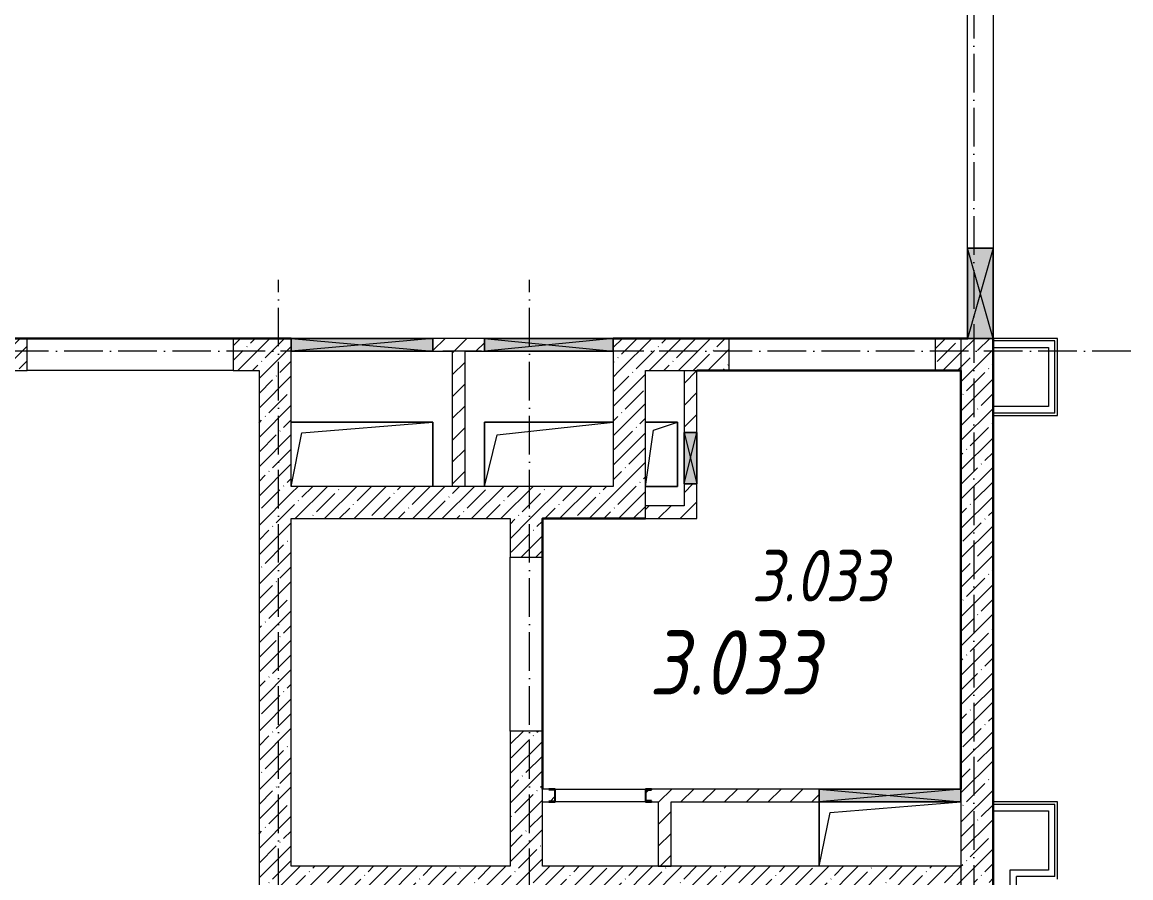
# Model space of a CAD drawing. Header units: millimetres. Extents: x -213536 to 1564669, y -45299 to 942238.
# Drawn here: x 631433 to 640040, y 288172 to 294819 of the extents above; entities that cross this region are included whole.
import ezdxf

# ---------------------------------------------------------------- set-up
doc = ezdxf.new("R2010")
doc.units = ezdxf.units.MM
doc.linetypes.add('50_200_ШТРИХ_1Т_ш5_п1_п1_', pattern=[700, 500, -100, 0, -100])
for name, color, linetype, lineweight in [('3) ЖБ 4м', 3, 'Continuous', 30), ('A-DETL-GENF-OTLN', 7, 'Continuous', 9), ('A-FLOR-____-OTLN', 7, 'Continuous', 9), ('A-GENM-____-MCUT', 7, 'Continuous', 25), ('A-GENM-____-OTLN', 7, 'Continuous', 9), ('A-GENM-____-OTLN-1', 7, 'Continuous', 25), ('A-GLAZ-____-OTLN', 7, 'Continuous', 9), ('A-WALL-____-MCUT-1', 7, 'Continuous', 9), ('A-WALL-____-MCUT-3', 7, 'Continuous', 9), ('A-WALL-____-OTLN', 7, 'Continuous', 9), ('A-WALL-____-PATT-1', 7, 'Continuous', 9), ('A-WALL-FNSH-MCUT-1', 7, 'Continuous', 9), ('I-WALL-____-OTLN', 7, 'Continuous', 9), ('S-GRID-____-OTLN-1', 7, '50_200_ШТРИХ_1Т_ш5_п1_п1_', 9), ('Марки помещений', 7, 'Continuous', 9)]:
    doc.layers.add(name, color=color, linetype=linetype, lineweight=lineweight)
doc.styles.add('ISOCPEUR_I_2', font='isocpeui.ttf', dxfattribs={"width": 0.85, "height": 2.3})
pattern_1 = [(45, (549721.47, 286281.11), (-84.85281, 84.85281), [])]
pattern_2 = [(45, (549721.47, 286281.11), (-114.04925, 114.04925), []), (45, (549835.52, 286281.11), (-114.04925, 114.04925), [201.612, -40.322, 3.353, -36.97])]

# ---------------------------------------------------------------- blocks, each defined once
blk = doc.blocks.new('154_Фахверк_СКБ_Швеллер - Тип_100_3960_зеркало-28515619-АР1_План отверстий 3 этажа в осях 1-64_А-ГГ')
at = {"layer": 'A-GENM-____-MCUT'}
for p, q in [((175, 50), (125, 50)), ((125, 50), (125, -50)), ((128, 47), (175, 47)), ((128, -47), (128, 47)), ((175, 47), (175, 50)), ((125, -50), (175, -50)), ((175, -47), (128, -47)), ((175, -50), (175, -47))]:
    blk.add_line(p, q, dxfattribs=at)
blk = doc.blocks.new('154_Стойка_СКБ_Швеллер - СМ-2180_100-28318692-АР1_План отверстий 3 этажа в осях 1-64_А-ГГ')
at = {"layer": 'A-GENM-____-MCUT'}
for p, q in [((171, 50), (125, 50)), ((125, 50), (125, -50)), ((129.5, 42.4), (171, 42.4)), ((129.5, -42.4), (129.5, 42.4)), ((171, 42.4), (171, 50)), ((125, -50), (171, -50)), ((171, -42.4), (129.5, -42.4)), ((171, -50), (171, -42.4))]:
    blk.add_line(p, q, dxfattribs=at)
blk = doc.blocks.new('AR_Отверстие прямоугольное _в плите_ - AR_Отверстие прямоугольное _в плите_-V171-АР1_План отверстий 3 этажа в осях 1-64_А-ГГ')
at = {"layer": 'A-GENM-____-OTLN'}
for p, q in [((125, 250), (-125, 250)), ((-125, -250), (-62.5, 187.5)), ((-62.5, 187.5), (125, 250)), ((125, -250), (125, 250)), ((-125, -250), (125, -250))]:
    blk.add_line(p, q, dxfattribs=at)
blk = doc.blocks.new('AR_Отверстие прямоугольное _в плите_ - AR_Отверстие прямоугольное _в плите_-V206-АР1_План отверстий 3 этажа в осях 1-64_А-ГГ')
at = {"layer": 'A-GENM-____-OTLN'}
for p, q in [((500, 250), (-500, 250)), ((-500, 250), (-500, -250)), ((-400, 150), (500, 250)), ((-500, -250), (-400, 150))]:
    blk.add_line(p, q, dxfattribs=at)
blk = doc.blocks.new('AR_Отверстие прямоугольное _в плите_ - AR_Отверстие прямоугольное _в плите_-30552508-АР1_План отверстий 3 этажа в осях 1-64_А-ГГ')
at = {"layer": 'A-GENM-____-OTLN'}
for p, q in [((550, 250), (-550, 250)), ((-466.7, 166.7), (550, 250)), ((550, -250), (550, 250)), ((-550, -250), (-466.7, 166.7))]:
    blk.add_line(p, q, dxfattribs=at)
blk = doc.blocks.new('AR_Отверстие прямоугольное _в плите_ - AR_Отверстие прямоугольное _в плите_-V211-АР1_План отверстий 3 этажа в осях 1-64_А-ГГ')
at = {"layer": 'A-GENM-____-OTLN'}
for p, q in [((-550, 250), (-550, -250)), ((-466.7, 166.7), (550, 250)), ((-550, -250), (-466.7, 166.7))]:
    blk.add_line(p, q, dxfattribs=at)
blk = doc.blocks.new('AR_Отверстие прямоугольное _в стене_ - AR_Отверстие прямоугольное _в стене__ЭОМ-36424574-АР1_План отверстий 3 этажа в осях 1-64_А-ГГ')
at = {"layer": 'A-GLAZ-____-OTLN'}
blk.add_hatch(color=256, dxfattribs=at).paths.add_polyline_path([(350, 100), (-350, 100), (-350, -100), (350, -100)], flags=0)
at = {"layer": 'A-DETL-GENF-OTLN'}
for p, q in [((-350, -100), (-350, 100)), ((-350, 100), (350, 100)), ((350, 100), (-350, -100)), ((-350, 100), (350, -100)), ((350, 100), (-350, 100)), ((-350, 100), (-350, -100)), ((350, 100), (350, -100)), ((350, -100), (350, 100)), ((350, -100), (-350, -100)), ((-350, -100), (350, -100))]:
    blk.add_line(p, q, dxfattribs=at)
blk = doc.blocks.new('AR_Отверстие прямоугольное _в стене_ - AR_Отверстие прямоугольное _в стене__ОВ-36916333-АР1_План отверстий 3 этажа в осях 1-64_А-ГГ')
at = {"layer": 'A-GLAZ-____-OTLN'}
blk.add_hatch(color=256, dxfattribs=at).paths.add_polyline_path([(-90.5, -50), (550, -50), (550, 50), (-550, 50), (-550, -50)], flags=0)
at = {"layer": 'A-DETL-GENF-OTLN'}
for p, q in [((-550, -50), (-550, 50)), ((-550, 50), (550, 50)), ((550, 50), (-550, -50)), ((-550, 50), (550, -50)), ((550, 50), (-550, 50)), ((-550, 50), (-550, -50)), ((550, 50), (550, -50)), ((550, -50), (550, 50)), ((550, -50), (-550, -50)), ((-550, -50), (550, -50))]:
    blk.add_line(p, q, dxfattribs=at)
blk = doc.blocks.new('AR_Отверстие прямоугольное _в стене_ - AR_Отверстие прямоугольное _в стене__ОВ-36971683-АР1_План отверстий 3 этажа в осях 1-64_А-ГГ')
at = {"layer": 'A-GLAZ-____-OTLN'}
blk.add_hatch(color=256, dxfattribs=at).paths.add_polyline_path([(500, -50), (500, 50), (-500, 50), (-500, -50)], flags=0)
at = {"layer": 'A-DETL-GENF-OTLN'}
for p, q in [((-500, -50), (-500, 50)), ((-500, 50), (500, 50)), ((500, 50), (-500, -50)), ((-500, 50), (500, -50)), ((500, 50), (-500, 50)), ((-500, 50), (-500, -50)), ((500, 50), (500, -50)), ((500, -50), (500, 50)), ((500, -50), (-500, -50)), ((-500, -50), (500, -50))]:
    blk.add_line(p, q, dxfattribs=at)
blk = doc.blocks.new('AR_Отверстие прямоугольное _в стене_ - AR_Отверстие прямоугольное _в стене__ОВ-36913595-АР1_План отверстий 3 этажа в осях 1-64_А-ГГ')
at = {"layer": 'A-GLAZ-____-OTLN'}
blk.add_hatch(color=256, dxfattribs=at).paths.add_polyline_path([(550, -50), (550, 50), (-550, 50), (-550, -50), (474.6, -50)], flags=0)
at = {"layer": 'A-DETL-GENF-OTLN'}
for p, q in [((-550, -50), (-550, 50)), ((-550, 50), (550, 50)), ((550, 50), (-550, -50)), ((-550, 50), (550, -50)), ((550, 50), (-550, 50)), ((-550, 50), (-550, -50)), ((550, 50), (550, -50)), ((550, -50), (550, 50)), ((550, -50), (-550, -50)), ((-550, -50), (550, -50))]:
    blk.add_line(p, q, dxfattribs=at)
blk = doc.blocks.new('AR_Отверстие прямоугольное _в стене_ - AR_Отверстие прямоугольное _в стене__ОВ-36970111-АР1_План отверстий 3 этажа в осях 1-64_А-ГГ')
at = {"layer": 'A-GLAZ-____-OTLN'}
blk.add_hatch(color=256, dxfattribs=at).paths.add_polyline_path([(-200, -50), (200, -50), (200, 50), (-200, 50)], flags=0)
at = {"layer": 'A-DETL-GENF-OTLN'}
for p, q in [((-200, -50), (-200, 50)), ((-200, 50), (200, 50)), ((200, 50), (-200, -50)), ((-200, 50), (200, -50)), ((200, 50), (-200, 50)), ((-200, 50), (-200, -50)), ((200, 50), (200, -50)), ((200, -50), (200, 50)), ((200, -50), (-200, -50)), ((-200, -50), (200, -50))]:
    blk.add_line(p, q, dxfattribs=at)

msp = doc.modelspace()

# ---------------------------------------------------------------- hatches: boundary and pattern name
at = {"layer": 'A-WALL-____-PATT-1'}
h = msp.add_hatch(dxfattribs=at)
h.set_pattern_fill('FP_38', color=256, style=0, pattern_type=2)
h.set_pattern_definition(pattern_2)
h.paths.add_polyline_path([(633521.5, 292112.2), (633521.5, 292362.2), (633071.5, 292362.2), (633071.5, 292112.2), (633271.5, 292112.2)], flags=0)
h.paths.add_polyline_path([(631121.5, 292112.2), (631471.5, 292112.2), (631471.5, 292362.2), (630871.5, 292362.2), (630871.5, 292112.2), (631011.2, 292112.2)], flags=0)
h = msp.add_hatch(dxfattribs=at)
h.set_pattern_fill('FP_4', color=256, style=0, pattern_type=2)
h.set_pattern_definition(pattern_1)
h.paths.add_polyline_path([(634871.5, 292262.2), (635021.5, 292262.2), (635021.5, 292362.2), (634621.5, 292362.2), (634621.5, 292262.2), (634771.5, 292262.2)], flags=0)
h = msp.add_hatch(dxfattribs=at)
h.set_pattern_fill('FP_38', color=256, style=0, pattern_type=2)
h.set_pattern_definition(pattern_2)
h.paths.add_polyline_path([(638721.5, 292112.2), (638721.5, 292362.2), (638521.5, 292362.2), (638521.5, 292112.2)], flags=0)
h.paths.add_polyline_path([(636313.5, 292112.2), (636921.5, 292112.2), (636921.5, 292362.2), (636021.5, 292362.2), (636021.5, 292112.2), (636271.5, 292112.2)], flags=0)
h = msp.add_hatch(dxfattribs=at)
h.set_pattern_fill('FP_38', color=256, style=0, pattern_type=2)
h.set_pattern_definition(pattern_2)
h.paths.add_polyline_path([(638721.5, 288137.2), (638971.5, 288137.2), (638971.5, 292362.2), (638721.5, 292362.2), (638721.5, 288735.2)], flags=0)
h = msp.add_hatch(dxfattribs=at)
h.set_pattern_fill('FP_4', color=256, style=0, pattern_type=2)
h.set_pattern_definition(pattern_1)
h.paths.add_polyline_path([(634871.5, 291212.2), (634871.5, 292262.2), (634771.5, 292262.2), (634771.5, 291212.2)], flags=0)
h = msp.add_hatch(dxfattribs=at)
h.set_pattern_fill('FP_38', color=256, style=0, pattern_type=2)
h.set_pattern_definition(pattern_2)
h.paths.add_polyline_path([(633521.5, 288012.2), (633521.5, 292112.2), (633271.5, 292112.2), (633271.5, 288012.2)], flags=0)
h = msp.add_hatch(dxfattribs=at)
h.set_pattern_fill('FP_38', color=256, style=0, pattern_type=2)
h.set_pattern_definition(pattern_2)
h.paths.add_polyline_path([(636271.5, 291212.2), (636271.5, 292112.2), (636021.5, 292112.2), (636021.5, 291212.2)], flags=0)
h = msp.add_hatch(dxfattribs=at)
h.set_pattern_fill('FP_4', color=256, style=0, pattern_type=2)
h.set_pattern_definition(pattern_1)
h.paths.add_polyline_path([(636671.5, 290962.2), (636671.5, 291232.2), (636571.5, 291232.2), (636571.5, 290962.2)], flags=0)
h.paths.add_polyline_path([(636671.5, 291632.2), (636671.5, 292112.2), (636571.5, 292112.2), (636571.5, 291632.2), (636625.8, 291632.2)], flags=0)
h = msp.add_hatch(dxfattribs=at)
h.set_pattern_fill('FP_38', color=256, style=0, pattern_type=2)
h.set_pattern_definition(pattern_2)
h.paths.add_polyline_path([(636271.5, 290962.2), (636271.5, 291212.2), (633521.5, 291212.2), (633521.5, 290962.2), (635471.5, 290962.2)], flags=0)
h = msp.add_hatch(dxfattribs=at)
h.set_pattern_fill('FP_4', color=256, style=0, pattern_type=2)
h.set_pattern_definition(pattern_1)
h.paths.add_polyline_path([(636571.5, 290962.2), (636571.5, 291062.2), (636271.5, 291062.2), (636271.5, 290962.2), (636313.5, 290962.2)], flags=0)
h = msp.add_hatch(dxfattribs=at)
h.set_pattern_fill('FP_38', color=256, style=0, pattern_type=2)
h.set_pattern_definition(pattern_2)
h.paths.add_polyline_path([(635471.5, 288262.2), (635471.5, 289312.2), (635221.5, 289312.2), (635221.5, 288262.2)], flags=0)
h.paths.add_polyline_path([(635221.5, 290662.2), (635471.5, 290662.2), (635471.5, 290962.2), (635221.5, 290962.2)], flags=0)
h = msp.add_hatch(dxfattribs=at)
h.set_pattern_fill('FP_4', color=256, style=0, pattern_type=2)
h.set_pattern_definition(pattern_1)
h.paths.add_polyline_path([(635471.5, 288762.2), (635521.5, 288762.2), (635521.5, 288765.2), (635568.5, 288765.2), (635568.5, 288859.2), (635521.5, 288859.2), (635521.5, 288862.2), (635471.5, 288862.2), (635471.5, 288765.2)], flags=0)
h.paths.add_polyline_path([(636371.5, 288762.2), (637621.5, 288762.2), (637621.5, 288862.2), (636317.5, 288862.2), (636317.5, 288854.6), (636276, 288854.6), (636276, 288769.8), (636317.5, 288769.8), (636317.5, 288762.2)], flags=0)
h = msp.add_hatch(dxfattribs=at)
h.set_pattern_fill('FP_4', color=256, style=0, pattern_type=2)
h.set_pattern_definition(pattern_1)
h.paths.add_polyline_path([(636471.5, 288262.2), (636471.5, 288762.2), (636371.5, 288762.2), (636371.5, 288262.2)], flags=0)
h = msp.add_hatch(dxfattribs=at)
h.set_pattern_fill('FP_38', color=256, style=0, pattern_type=2)
h.set_pattern_definition(pattern_2)
h.paths.add_polyline_path([(638721.5, 288012.2), (638721.5, 288262.2), (633521.5, 288262.2), (633521.5, 288012.2), (638081, 288012.2)], flags=0)

# ---------------------------------------------------------------- linework, layer by layer
at = {"layer": '3) ЖБ 4м'}
for points in [[(633071.5, 292362.2), (630871.5, 292362.2)], [(633521.5, 292362.2), (633071.5, 292362.2)], [(638774.5, 292362.2), (636021.5, 292362.2)], [(638971.5, 292362.2), (638971.5, 284862.2), (639221.5, 284862.2), (639221.5, 284612.2)], [(636671.5, 292112.2), (638721.5, 292112.2), (638721.5, 288862.2)], [(635471.5, 288862.2), (635471.5, 290962.2), (636271.5, 290962.2)]]:
    msp.add_lwpolyline(points, dxfattribs=at)
at = {"layer": 'A-FLOR-____-OTLN'}
for p, q in [((633521.5, 291712.2), (634621.5, 291712.2)), ((634621.5, 291712.2), (634621.5, 291212.2)), ((635021.5, 291712.2), (636021.5, 291712.2)), ((635021.5, 291212.2), (635021.5, 291712.2)), ((636271.5, 291712.2), (636521.5, 291712.2)), ((636521.5, 291712.2), (636521.5, 291212.2)), ((636521.5, 291212.2), (636271.5, 291212.2)), ((637621.5, 288262.2), (637621.5, 288762.2))]:
    msp.add_line(p, q, dxfattribs=at)
at = {"layer": 'A-WALL-____-MCUT-1'}
for p, q in [((631471.5, 292362.2), (630871.5, 292362.2)), ((631471.5, 292112.2), (631471.5, 292362.2)), ((633521.5, 292362.2), (633071.5, 292362.2)), ((633071.5, 292362.2), (633071.5, 292112.2)), ((636921.5, 292362.2), (636021.5, 292362.2)), ((636921.5, 292112.2), (636921.5, 292362.2)), ((638771.5, 292362.2), (638521.5, 292362.2)), ((638521.5, 292362.2), (638521.5, 292112.2)), ((638721.5, 292362.2), (638721.5, 288862.2)), ((638971.5, 284862.2), (638971.5, 292362.2)), ((633521.5, 291212.2), (633521.5, 292262.2)), ((636021.5, 292262.2), (636021.5, 291212.2)), ((631121.5, 292112.2), (631471.5, 292112.2)), ((633071.5, 292112.2), (633271.5, 292112.2)), ((633271.5, 292112.2), (633271.5, 288012.2)), ((636271.5, 292112.2), (636921.5, 292112.2)), ((636271.5, 290962.2), (636271.5, 292112.2)), ((638521.5, 292112.2), (638721.5, 292112.2)), ((636021.5, 291212.2), (633521.5, 291212.2)), ((633521.5, 288262.2), (633521.5, 290962.2)), ((633521.5, 290962.2), (635221.5, 290962.2)), ((635221.5, 290962.2), (635221.5, 290662.2)), ((635471.5, 290662.2), (635471.5, 290962.2)), ((635471.5, 290962.2), (636271.5, 290962.2)), ((635221.5, 290662.2), (635471.5, 290662.2)), ((635221.5, 289312.2), (635221.5, 288262.2)), ((635471.5, 289312.2), (635221.5, 289312.2)), ((635471.5, 288262.2), (635471.5, 289312.2)), ((638721.5, 288762.2), (638721.5, 284862.2)), ((635221.5, 288262.2), (633521.5, 288262.2)), ((638721.5, 288262.2), (635471.5, 288262.2))]:
    msp.add_line(p, q, dxfattribs=at)
at = {"layer": 'A-WALL-____-MCUT-3'}
for p, q in [((639451.5, 292342.2), (638971.5, 292342.2)), ((639451.5, 291782.2), (639451.5, 292342.2)), ((638971.5, 292292.2), (639401.5, 292292.2)), ((639401.5, 292292.2), (639401.5, 291832.2)), ((639401.5, 291832.2), (638971.5, 291832.2)), ((639451.5, 291782.2), (638971.5, 291782.2)), ((639451.5, 288742.2), (638971.5, 288742.2)), ((639451.5, 288182.2), (639451.5, 288742.2)), ((638971.5, 288692.2), (639401.5, 288692.2)), ((639401.5, 288692.2), (639401.5, 288232.2)), ((639401.5, 288232.2), (639101.5, 288232.2)), ((639101.5, 288232.2), (639101.5, 285142.2)), ((639451.5, 288182.2), (639151.5, 288182.2)), ((639151.5, 285192.2), (639151.5, 288182.2))]:
    msp.add_line(p, q, dxfattribs=at)
at = {"layer": 'A-WALL-____-OTLN'}
for p, q in [((631471.5, 292362.2), (633071.5, 292362.2)), ((636921.5, 292362.2), (638521.5, 292362.2)), ((633071.5, 292112.2), (631471.5, 292112.2)), ((638521.5, 292112.2), (636921.5, 292112.2)), ((635221.5, 289312.2), (635221.5, 290662.2)), ((635471.5, 290662.2), (635471.5, 289312.2))]:
    msp.add_line(p, q, dxfattribs=at)
at = {"layer": 'A-WALL-FNSH-MCUT-1'}
for p, q in [((635021.5, 292362.2), (634621.5, 292362.2)), ((639471.5, 292362.2), (638971.5, 292362.2)), ((639471.5, 291762.2), (639471.5, 292362.2)), ((634621.5, 292262.2), (634771.5, 292262.2)), ((634771.5, 292262.2), (634771.5, 291212.2)), ((634871.5, 292262.2), (635021.5, 292262.2)), ((634871.5, 291212.2), (634871.5, 292262.2)), ((636571.5, 292112.2), (636571.5, 291632.2)), ((636671.5, 291632.2), (636671.5, 292112.2)), ((638971.5, 291762.2), (639471.5, 291762.2)), ((636571.5, 291232.2), (636571.5, 291062.2)), ((636671.5, 290962.2), (636671.5, 291232.2)), ((636571.5, 291062.2), (636271.5, 291062.2)), ((636271.5, 290962.2), (636671.5, 290962.2)), ((635521.5, 288862.2), (635471.5, 288862.2)), ((637621.5, 288862.2), (636317.5, 288862.2)), ((635471.5, 288762.2), (635521.5, 288762.2)), ((636317.5, 288762.2), (636371.5, 288762.2)), ((636371.5, 288762.2), (636371.5, 288262.2)), ((636471.5, 288762.2), (637621.5, 288762.2)), ((636471.5, 288262.2), (636471.5, 288762.2)), ((639471.5, 288762.2), (638971.5, 288762.2)), ((639471.5, 288162.2), (639471.5, 288762.2)), ((636371.5, 288262.2), (636471.5, 288262.2))]:
    msp.add_line(p, q, dxfattribs=at)
at = {"layer": 'I-WALL-____-OTLN'}
for p, q in [((638771.5, 293062.2), (638771.5, 295262.2)), ((638971.5, 295262.2), (638971.5, 293062.2)), ((635571.5, 288862.2), (636271.5, 288862.2)), ((636271.5, 288762.2), (635571.5, 288762.2))]:
    msp.add_line(p, q, dxfattribs=at)
at = {"layer": 'S-GRID-____-OTLN-1', "color": 251, "ltscale": 0.6, "true_color": 0x636466}
for p, q in [((638821.5, 336162.1), (638821.5, 281798.5)), ((633421.5, 281798.5), (633421.5, 292816.1)), ((635371.5, 281798.5), (635371.5, 292816.1)), ((640040.3, 292262.2), (545052.7, 292262.2))]:
    msp.add_line(p, q, dxfattribs=at)

# ---------------------------------------------------------------- block references
at = {"layer": 'A-GENM-____-OTLN'}
for name, p in [('AR_Отверстие прямоугольное _в плите_ - AR_Отверстие прямоугольное _в плите_-30552508-АР1_План отверстий 3 этажа в осях 1-64_А-ГГ', (634071.5, 291462.2)), ('AR_Отверстие прямоугольное _в плите_ - AR_Отверстие прямоугольное _в плите_-V206-АР1_План отверстий 3 этажа в осях 1-64_А-ГГ', (635521.5, 291462.2)), ('AR_Отверстие прямоугольное _в плите_ - AR_Отверстие прямоугольное _в плите_-V171-АР1_План отверстий 3 этажа в осях 1-64_А-ГГ', (636396.5, 291462.2)), ('AR_Отверстие прямоугольное _в плите_ - AR_Отверстие прямоугольное _в плите_-V211-АР1_План отверстий 3 этажа в осях 1-64_А-ГГ', (638171.5, 288512.2))]:
    msp.add_blockref(name, p, dxfattribs=at)
at = {"layer": 'A-GENM-____-OTLN-1', "rotation": 180}
msp.add_blockref('154_Фахверк_СКБ_Швеллер - Тип_100_3960_зеркало-28515619-АР1_План отверстий 3 этажа в осях 1-64_А-ГГ', (635696.5, 288812.2), dxfattribs=at)
at = {"layer": 'A-GENM-____-OTLN-1'}
msp.add_blockref('154_Стойка_СКБ_Швеллер - СМ-2180_100-28318692-АР1_План отверстий 3 этажа в осях 1-64_А-ГГ', (636146.5, 288812.2), dxfattribs=at)
at = {"layer": 'A-GLAZ-____-OTLN'}
for name, p, rotation in [('AR_Отверстие прямоугольное _в стене_ - AR_Отверстие прямоугольное _в стене__ЭОМ-36424574-АР1_План отверстий 3 этажа в осях 1-64_А-ГГ', (638871.5, 292712.2), 269.9999999999999), ('AR_Отверстие прямоугольное _в стене_ - AR_Отверстие прямоугольное _в стене__ОВ-36970111-АР1_План отверстий 3 этажа в осях 1-64_А-ГГ', (636621.5, 291432.2), 90)]:
    msp.add_blockref(name, p, dxfattribs=dict(at, rotation=rotation))
for name, p in [('AR_Отверстие прямоугольное _в стене_ - AR_Отверстие прямоугольное _в стене__ОВ-36913595-АР1_План отверстий 3 этажа в осях 1-64_А-ГГ', (634071.5, 292312.2)), ('AR_Отверстие прямоугольное _в стене_ - AR_Отверстие прямоугольное _в стене__ОВ-36971683-АР1_План отверстий 3 этажа в осях 1-64_А-ГГ', (635521.5, 292312.2)), ('AR_Отверстие прямоугольное _в стене_ - AR_Отверстие прямоугольное _в стене__ОВ-36916333-АР1_План отверстий 3 этажа в осях 1-64_А-ГГ', (638171.5, 288812.2))]:
    msp.add_blockref(name, p, dxfattribs=at)

# ---------------------------------------------------------------- texts
at = {"layer": 'Марки помещений', "color": 114, "true_color": 0x139b48, "insert": (637094.9, 290719.5), "char_height": 400, "width": 785.654, "attachment_point": 1, "style": 'ISOCPEUR_I_2'}
msp.add_mtext('3.033', dxfattribs=at)
at = {"layer": 'Марки помещений', "insert": (636299.4, 290095), "char_height": 500, "width": 785.654, "attachment_point": 1, "style": 'ISOCPEUR_I_2'}
msp.add_mtext('3.033', dxfattribs=at)

doc.saveas('drawing.dxf')
